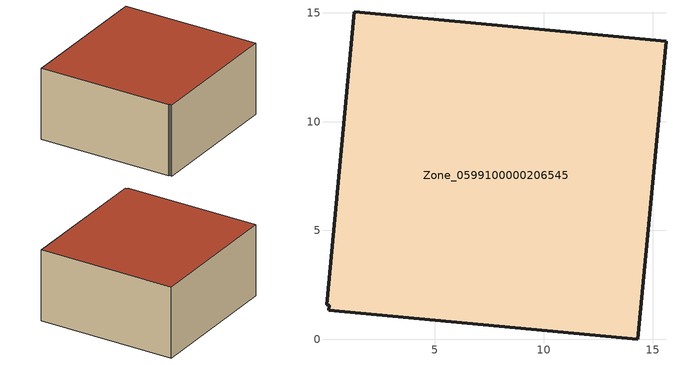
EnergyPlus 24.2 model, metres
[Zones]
Zone_0599100000206545
 floor ground (C_G): 0.13,1.34 0.15,1.58 0.02,1.59 1.31,15.05 15.62,13.69 14.33,0 z0
 wall outside (C_F): 15.62,13.69 1.31,15.05 0.02,1.59 0.15,1.58 0.13,1.34 14.33,0 15.62,13.69 z0:7.17
 roof outside (C_R): 0.15,1.58 0.13,1.34 14.33,0 15.62,13.69 1.31,15.05 0.02,1.59 z7.17
[BUILDING]
Pand.0599100000206545: North Axis=0; Terrain=City; Loads Convergence Tolerance Value=0.04; Temperature Convergence Tolerance Value=0.4; Solar Distribution=FullExterior; Maximum Number of Warmup Days=25; Minimum Number of Warmup Days=1
[Site:Location]
Rotterdam.The.Hague.AP_ZH_NLD Design_Conditions: Latitude=51.96; Longitude=4.45; Time Zone=1; Elevation=-4.5
[SITE:GROUNDTEMPERATURE:BUILDINGSURFACE]
18, 18, 18, 18, 18, 18, 18, 18, 18, 18, 18, 18
[MATERIAL] Thermal Absorptance=0.9; Solar Absorptance=0.7; Visible Absorptance=0.7
Name | Roughness | Thickness | Conductivity | Density | Specific Heat
G.D.1965 | MediumSmooth | 0.15 | 1 | 540 | 1210
F.D.1965 | Rough | 0.3 | 0.857143 | 1920 | 840
R.D.1965 | MediumRough | 0.2 | 0.08 | 1500 | 1000
[CONSTRUCTION]
C_G: G.D.1965
C_F: F.D.1965
C_R: R.D.1965
[ZONE]
Zone_0599100000206545: Type=1; Multiplier=1; Ceiling Height=Autocalculate; Volume=Autocalculate; Floor Area=autocalculate; Part of Total Floor Area=Yes
[ZONEINFILTRATION:DESIGNFLOWRATE]
Infil_Zone_0599100000206545: Zone or ZoneList or Space or SpaceList=Zone_0599100000206545; Schedule=AlwaysOn; Design Flow Rate Calculation Method=Flow/Area; Flow Rate per Floor Area=0.0042; Constant Term Coefficient=1; Temperature Term Coefficient=0; Velocity Term Coefficient=0; Velocity Squared Term Coefficient=0
[HVACTEMPLATE:ZONE:IDEALLOADSAIRSYSTEM]
Zone_0599100000206545: Maximum Heating Supply Air Temperature=50; Minimum Cooling Supply Air Temperature=13; Maximum Heating Supply Air Humidity Ratio=0.0156; Minimum Cooling Supply Air Humidity Ratio=0.0077; Heating Limit=NoLimit; Cooling Limit=NoLimit; Dehumidification Control Type=ConstantSensibleHeatRatio; Cooling Sensible Heat Ratio=0.7; Dehumidification Setpoint=60; Humidification Control Type=None; Humidification Setpoint=30; Outdoor Air Method=None; Outdoor Air Flow Rate per Person=0.00944; Outdoor Air Flow Rate per Zone Floor Area=0; Outdoor Air Flow Rate per Zone=0; Demand Controlled Ventilation Type=None; Outdoor Air Economizer Type=NoEconomizer; Heat Recovery Type=None; Sensible Heat Recovery Effectiveness=0.7; Latent Heat Recovery Effectiveness=0.65
[ZONECONTROL:THERMOSTAT]
ThermostatControl_Zone_0599100000206545: Zone or ZoneList=Zone_0599100000206545; Control Type Schedule=DualSetpointControlType; Control 1=Thermostat_Zone_0599100000206545; Temperature Difference Between Cutout And Setpoint=0
[THERMOSTATSETPOINT:DUALSETPOINT]
Thermostat_Zone_0599100000206545: Heating Setpoint Temperature Schedule=HeatingSetpoint_Zone_0599100000206545; Cooling Setpoint Temperature Schedule=CoolingSetpoint_Zone_0599100000206545
[SCHEDULE:COMPACT]
HeatingSetpoint_Zone_0599100000206545: Through: 12/31, For: AllDays, Until: 24:00, 21
CoolingSetpoint_Zone_0599100000206545: Through: 12/31, For: AllDays, Until: 24:00, 24
DualSetpointControlType: Through: 12/31, For: AllDays, Until: 24:00, 4
AlwaysOn: Through: 12/31, For: AllDays, Until: 24:00, 1
